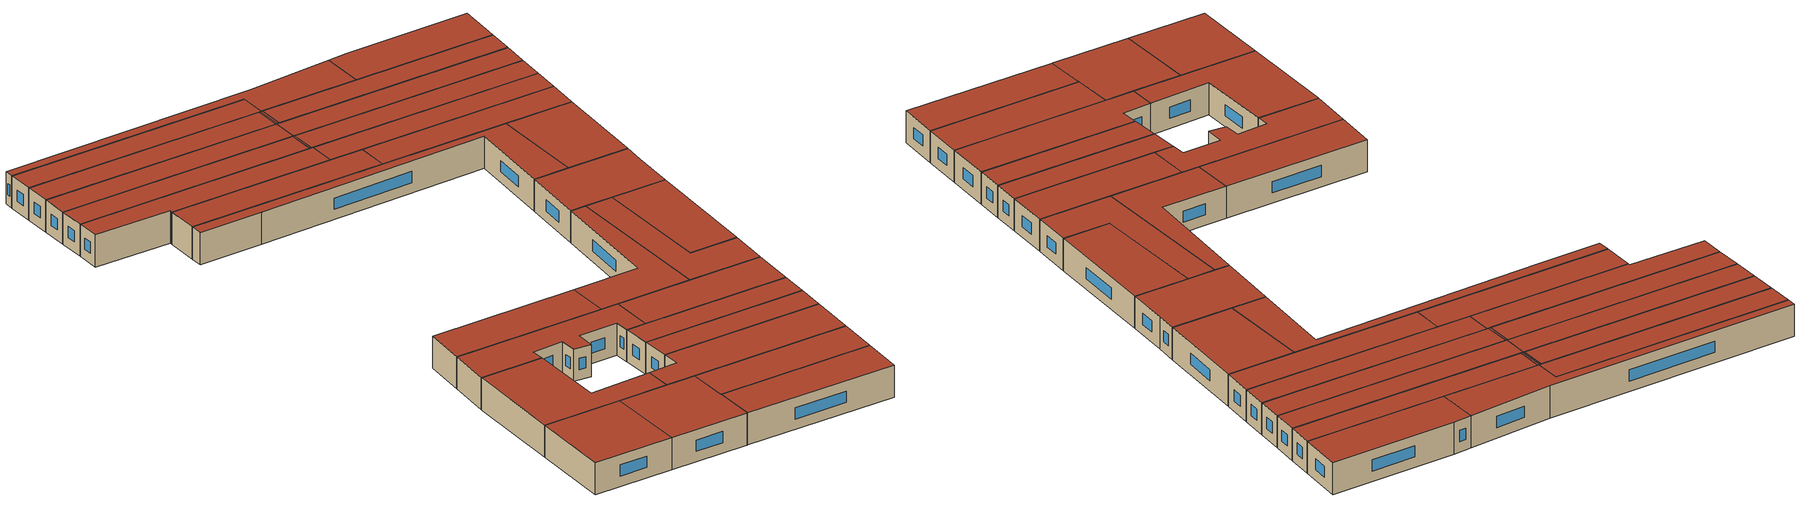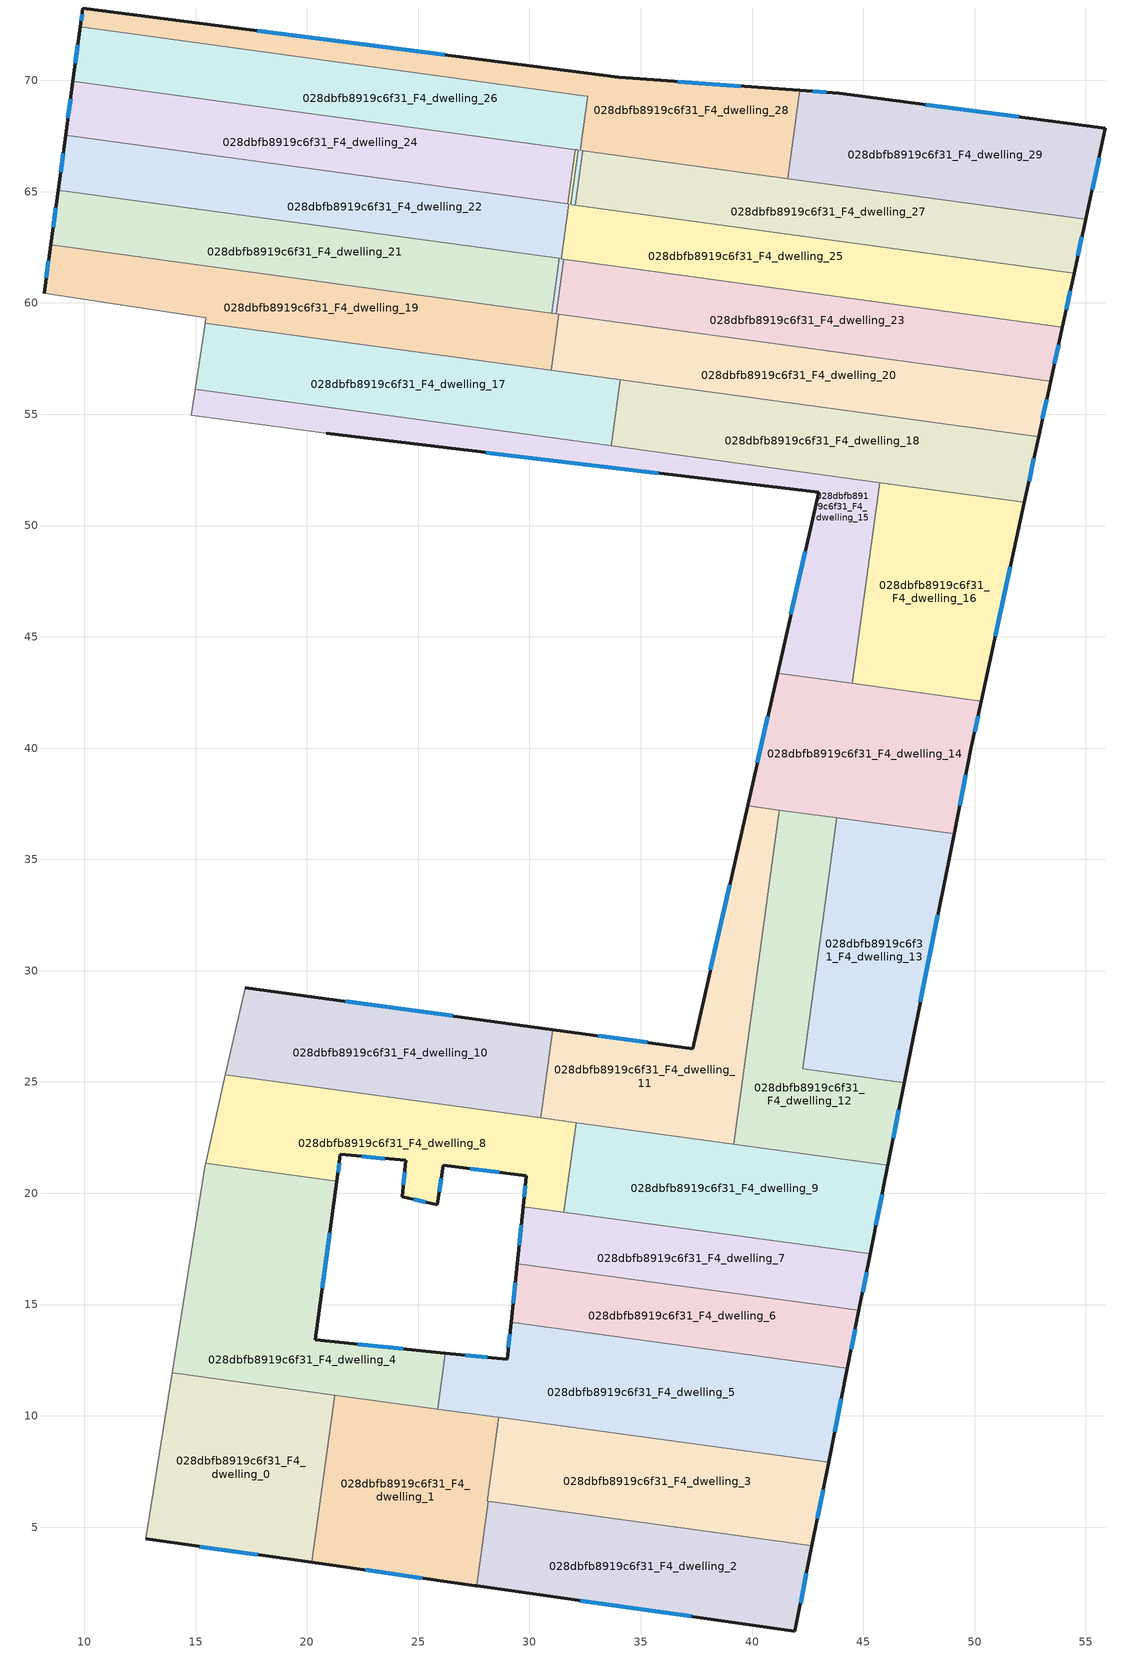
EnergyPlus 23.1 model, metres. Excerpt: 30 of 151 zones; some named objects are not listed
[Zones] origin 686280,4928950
028dbfb8919c6f31_F4_dwelling_0
 floor to 028dbfb8919c6f31_F3_dwelling_0 (EU_floor_Construction): 21.25,10.93 20.22,3.41 12.75,4.47 13.94,11.93 z12
 wall outside (EU_wall_Construction): 12.75,4.47 20.22,3.41 z12:15
 wall to 028dbfb8919c6f31_F4_dwelling_1 (EU_wall_Construction): 20.22,3.41 21.25,10.93 z12:15
 wall adiabatic (EU_wall_Construction): 13.94,11.93 12.75,4.47 z12:15
 wall to 028dbfb8919c6f31_F4_dwelling_4 (EU_wall_Construction): 21.25,10.93 13.94,11.93 z12:15
 window (EU_Window_Construction): 15.18,4.13 17.79,3.76 z12.98:14.02
 roof outside (EU_roof_Construction): 20.22,3.41 21.25,10.93 13.94,11.93 12.75,4.47 z15
028dbfb8919c6f31_F4_dwelling_1
 floor to 028dbfb8919c6f31_F3_dwelling_1 (EU_floor_Construction): 28.61,9.93 28.1,6.16 28.14,6.15 27.62,2.36 20.22,3.41 21.25,10.93 z12
 wall outside (EU_wall_Construction): 20.22,3.41 27.57,2.37 27.62,2.36 z12:15
 wall to 028dbfb8919c6f31_F4_dwelling_3 (EU_wall_Construction): 28.14,6.15 28.1,6.16 28.61,9.93 z12:15
 wall to 028dbfb8919c6f31_F4_dwelling_2 (EU_wall_Construction): 27.62,2.36 28.14,6.15 z12:15
 wall to 028dbfb8919c6f31_F4_dwelling_5 (EU_wall_Construction): 28.61,9.93 25.88,10.3 z12:15
 wall to 028dbfb8919c6f31_F4_dwelling_4 (EU_wall_Construction): 25.88,10.3 21.25,10.94 z12:15
 window (EU_Window_Construction): 22.61,3.07 25.18,2.71 z12.98:14.02
 roof outside (EU_roof_Construction): 27.62,2.36 28.14,6.15 28.1,6.16 28.61,9.93 21.25,10.93 20.22,3.41 27.57,2.37 z15
028dbfb8919c6f31_F4_dwelling_10
 floor to 028dbfb8919c6f31_F3_dwelling_10 (EU_floor_Construction): 31.05,27.36 30.51,23.39 16.34,25.32 17.22,29.23 z12
 wall outside (EU_wall_Construction): 31.05,27.36 17.22,29.23 z12:15
 wall to 028dbfb8919c6f31_F4_dwelling_11 (EU_wall_Construction): 30.51,23.39 31.05,27.36 z12:15
 wall adiabatic (EU_wall_Construction): 17.22,29.23 16.34,25.32 z12:15
 wall to 028dbfb8919c6f31_F4_dwelling_8 (EU_wall_Construction): 16.34,25.32 30.51,23.39 z12:15
 window (EU_Window_Construction): 26.55,27.97 21.72,28.62 z12.98:14.02
 roof outside (EU_roof_Construction): 30.51,23.39 31.05,27.36 17.22,29.23 16.34,25.32 z15
028dbfb8919c6f31_F4_dwelling_11
 floor to 028dbfb8919c6f31_F3_dwelling_11 (EU_floor_Construction): 41.22,37.21 39.18,22.21 30.51,23.39 31.05,27.36 37.33,26.5 39.8,37.41 z12
 wall outside (EU_wall_Construction): 39.8,37.41 37.33,26.5 31.05,27.36 z12:15
 wall to 028dbfb8919c6f31_F4_dwelling_12 (EU_wall_Construction): 39.18,22.21 41.22,37.21 z12:15
 wall to 028dbfb8919c6f31_F4_dwelling_14 (EU_wall_Construction): 41.22,37.21 39.8,37.41 z12:15
 wall to 028dbfb8919c6f31_F4_dwelling_9 (EU_wall_Construction): 32.1,23.17 39.18,22.21 z12:15
 wall to 028dbfb8919c6f31_F4_dwelling_8 (EU_wall_Construction): 30.5,23.39 32.1,23.17 z12:15
 window (EU_Window_Construction): 35.29,26.78 33.09,27.08 / 39,33.86 38.13,30.05 z12.98:14.02
 roof outside (EU_roof_Construction): 39.18,22.21 41.22,37.21 39.8,37.41 37.33,26.5 31.05,27.36 30.51,23.39 z15
028dbfb8919c6f31_F4_dwelling_12
 floor to 028dbfb8919c6f31_F3_dwelling_12 (EU_floor_Construction): 43.81,36.86 42.27,25.58 46.84,24.96 46.1,21.26 39.18,22.21 41.22,37.21 z12
 wall outside (EU_wall_Construction): 46.1,21.26 46.84,24.96 z12:15
 wall to 028dbfb8919c6f31_F4_dwelling_13 (EU_wall_Construction): 46.84,24.96 42.27,25.58 43.81,36.86 z12:15
 wall to 028dbfb8919c6f31_F4_dwelling_9 (EU_wall_Construction): 39.18,22.2 46.1,21.26 z12:15
 wall to 028dbfb8919c6f31_F4_dwelling_14 (EU_wall_Construction): 43.81,36.86 41.22,37.21 z12:15
 window (EU_Window_Construction): 46.35,22.46 46.6,23.76 z12.98:14.02
 roof outside (EU_roof_Construction): 46.1,21.26 46.84,24.96 42.27,25.58 43.81,36.86 41.22,37.21 39.18,22.21 z15
028dbfb8919c6f31_F4_dwelling_13
 floor to 028dbfb8919c6f31_F3_dwelling_13 (EU_floor_Construction): 49.07,36.14 46.84,24.96 42.27,25.58 43.81,36.86 z12
 wall outside (EU_wall_Construction): 46.84,24.96 49.07,36.14 z12:15
 wall to 028dbfb8919c6f31_F4_dwelling_14 (EU_wall_Construction): 49.07,36.14 43.81,36.86 z12:15
 window (EU_Window_Construction): 47.57,28.6 48.35,32.51 z12.98:14.02
 roof outside (EU_roof_Construction): 46.84,24.96 49.07,36.14 43.81,36.86 42.27,25.58 z15
028dbfb8919c6f31_F4_dwelling_14
 floor to 028dbfb8919c6f31_F3_dwelling_14 (EU_floor_Construction): 50.3,42.12 49.86,40.07 49.07,36.14 39.8,37.41 41.15,43.36 z12
 wall outside (EU_wall_Construction): 41.15,43.36 39.8,37.41 / 49.07,36.14 49.86,40.07 50.3,42.12 z12:15
 wall to 028dbfb8919c6f31_F4_dwelling_16 (EU_wall_Construction): 50.3,42.12 44.51,42.91 z12:15
 wall to 028dbfb8919c6f31_F4_dwelling_15 (EU_wall_Construction): 44.51,42.91 41.15,43.36 z12:15
 window (EU_Window_Construction): 40.71,41.43 40.24,39.35 / 50,40.74 50.16,41.45 / 49.33,37.42 49.6,38.79 z12.98:14.02
 roof outside (EU_roof_Construction): 49.07,36.14 49.86,40.07 50.3,42.12 41.15,43.36 39.8,37.41 z15
028dbfb8919c6f31_F4_dwelling_15
 floor to 028dbfb8919c6f31_F3_dwelling_15 (EU_floor_Construction): 45.74,51.93 44.51,42.91 41.15,43.36 42.99,51.49 20.87,54.14 14.8,54.96 14.98,56.13 z12
 wall outside (EU_wall_Construction): 20.87,54.14 42.99,51.49 41.15,43.36 z12:15
 wall adiabatic (EU_wall_Construction): 14.98,56.13 14.8,54.96 20.87,54.14 z12:15
 wall to 028dbfb8919c6f31_F4_dwelling_16 (EU_wall_Construction): 44.51,42.91 45.74,51.93 z12:15
 wall to 028dbfb8919c6f31_F4_dwelling_17 (EU_wall_Construction): 33.67,53.58 14.98,56.13 z12:15
 wall to 028dbfb8919c6f31_F4_dwelling_18 (EU_wall_Construction): 45.74,51.93 33.67,53.58 z12:15
 window (EU_Window_Construction): 28.06,53.28 35.8,52.35 / 42.39,48.85 41.75,46.01 z12.98:14.02
 roof outside (EU_roof_Construction): 44.51,42.91 45.74,51.93 14.98,56.13 14.8,54.96 20.87,54.14 42.99,51.49 41.15,43.36 z15
028dbfb8919c6f31_F4_dwelling_16
 floor to 028dbfb8919c6f31_F3_dwelling_16 (EU_floor_Construction): 52.24,51.04 50.3,42.12 44.51,42.91 45.74,51.93 z12
 wall outside (EU_wall_Construction): 50.3,42.12 52.24,51.04 z12:15
 wall to 028dbfb8919c6f31_F4_dwelling_18 (EU_wall_Construction): 52.24,51.04 45.74,51.93 z12:15
 window (EU_Window_Construction): 50.93,45.02 51.61,48.14 z12.98:14.02
 roof outside (EU_roof_Construction): 50.3,42.12 52.24,51.04 45.74,51.93 44.51,42.91 z15
028dbfb8919c6f31_F4_dwelling_17
 floor to 028dbfb8919c6f31_F3_dwelling_17 (EU_floor_Construction): 34.08,56.55 33.68,53.58 14.98,56.13 15.42,59.09 z12
 wall to 028dbfb8919c6f31_F4_dwelling_18 (EU_wall_Construction): 33.68,53.58 34.08,56.55 z12:15
 wall adiabatic (EU_wall_Construction): 15.42,59.09 14.98,56.13 z12:15
 wall to 028dbfb8919c6f31_F4_dwelling_19 (EU_wall_Construction): 30.98,56.97 15.42,59.09 z12:15
 wall to 028dbfb8919c6f31_F4_dwelling_20 (EU_wall_Construction): 34.08,56.55 30.98,56.97 z12:15
 roof outside (EU_roof_Construction): 33.68,53.58 34.08,56.55 15.42,59.09 14.98,56.13 z15
028dbfb8919c6f31_F4_dwelling_18
 floor to 028dbfb8919c6f31_F3_dwelling_18 (EU_floor_Construction): 52.87,53.98 52.24,51.04 33.68,53.58 34.08,56.55 z12
 wall outside (EU_wall_Construction): 52.24,51.04 52.87,53.98 z12:15
 wall to 028dbfb8919c6f31_F4_dwelling_20 (EU_wall_Construction): 52.87,53.98 34.08,56.55 z12:15
 window (EU_Window_Construction): 52.44,52 52.67,53.03 z12.98:14.02
 roof outside (EU_roof_Construction): 52.24,51.04 52.87,53.98 34.08,56.55 33.68,53.58 z15
028dbfb8919c6f31_F4_dwelling_19
 floor to 028dbfb8919c6f31_F3_dwelling_19 (EU_floor_Construction): 31.32,59.49 30.98,56.97 15.42,59.09 15.46,59.33 8.19,60.43 8.49,62.61 z12
 wall outside (EU_wall_Construction): 8.49,62.61 8.19,60.43 z12:15
 wall adiabatic (EU_wall_Construction): 8.19,60.43 15.46,59.33 15.42,59.09 z12:15
 wall to 028dbfb8919c6f31_F4_dwelling_20 (EU_wall_Construction): 30.98,56.97 31.32,59.49 z12:15
 wall to 028dbfb8919c6f31_F4_dwelling_21 (EU_wall_Construction): 31,59.54 8.49,62.61 z12:15
 wall to 028dbfb8919c6f31_F4_dwelling_22 (EU_wall_Construction): 31.2,59.51 31.05,59.53 31,59.54 z12:15
 wall to 028dbfb8919c6f31_F4_dwelling_23 (EU_wall_Construction): 31.32,59.49 31.2,59.51 z12:15
 window (EU_Window_Construction): 8.39,61.9 8.29,61.14 z12.98:14.02
 roof outside (EU_roof_Construction): 30.98,56.97 31.32,59.49 8.49,62.61 8.19,60.43 15.46,59.33 15.42,59.09 z15
028dbfb8919c6f31_F4_dwelling_2
 floor to 028dbfb8919c6f31_F3_dwelling_2 (EU_floor_Construction): 42.69,4.17 41.93,0.33 27.62,2.36 28.14,6.15 z12
 wall outside (EU_wall_Construction): 27.62,2.36 41.93,0.33 42.69,4.17 z12:15
 wall to 028dbfb8919c6f31_F4_dwelling_3 (EU_wall_Construction): 42.69,4.17 28.14,6.15 z12:15
 window (EU_Window_Construction): 42.18,1.58 42.45,2.92 / 32.28,1.7 37.28,0.99 z12.98:14.02
 roof outside (EU_roof_Construction): 41.93,0.33 42.69,4.17 28.14,6.15 27.62,2.36 z15
028dbfb8919c6f31_F4_dwelling_20
 floor to 028dbfb8919c6f31_F3_dwelling_20 (EU_floor_Construction): 53.42,56.48 52.87,53.98 30.98,56.97 31.32,59.49 z12
 wall outside (EU_wall_Construction): 52.87,53.98 53.42,56.48 z12:15
 wall to 028dbfb8919c6f31_F4_dwelling_23 (EU_wall_Construction): 53.42,56.48 31.32,59.49 z12:15
 window (EU_Window_Construction): 53.05,54.79 53.24,55.67 z12.98:14.02
 roof outside (EU_roof_Construction): 52.87,53.98 53.42,56.48 31.32,59.49 30.98,56.97 z15
028dbfb8919c6f31_F4_dwelling_21
 floor to 028dbfb8919c6f31_F3_dwelling_21 (EU_floor_Construction): 31.33,62 31,59.54 8.49,62.61 8.82,65.07 z12
 wall outside (EU_wall_Construction): 8.82,65.07 8.49,62.61 z12:15
 wall to 028dbfb8919c6f31_F4_dwelling_22 (EU_wall_Construction): 31,59.54 31.33,62 8.82,65.07 z12:15
 window (EU_Window_Construction): 8.71,64.27 8.6,63.41 z12.98:14.02
 roof outside (EU_roof_Construction): 31,59.54 31.33,62 8.82,65.07 8.49,62.61 z15
028dbfb8919c6f31_F4_dwelling_22
 floor to 028dbfb8919c6f31_F3_dwelling_22 (EU_floor_Construction): 31.72,64.45 31.77,64.44 31.43,61.99 31.53,61.97 31.2,59.51 31.05,59.53 31,59.54 31.33,62 8.82,65.07 9.16,67.53 z12
 wall outside (EU_wall_Construction): 9.16,67.53 8.82,65.07 z12:15
 wall to 028dbfb8919c6f31_F4_dwelling_25 (EU_wall_Construction): 31.53,61.97 31.48,61.98 31.43,61.99 31.77,64.44 31.72,64.45 z12:15
 wall to 028dbfb8919c6f31_F4_dwelling_23 (EU_wall_Construction): 31.2,59.51 31.53,61.97 z12:15
 wall to 028dbfb8919c6f31_F4_dwelling_24 (EU_wall_Construction): 31.71,64.45 9.16,67.53 z12:15
 window (EU_Window_Construction): 9.05,66.73 8.93,65.87 z12.98:14.02
 roof outside (EU_roof_Construction): 31.2,59.51 31.53,61.97 31.43,61.99 31.77,64.44 31.72,64.45 9.16,67.53 8.82,65.07 31.33,62 31,59.54 31.05,59.53 z15
028dbfb8919c6f31_F4_dwelling_23
 floor to 028dbfb8919c6f31_F3_dwelling_23 (EU_floor_Construction): 53.94,58.92 53.42,56.48 31.2,59.51 31.53,61.97 z12
 wall outside (EU_wall_Construction): 53.42,56.48 53.94,58.92 z12:15
 wall to 028dbfb8919c6f31_F4_dwelling_25 (EU_wall_Construction): 53.94,58.92 31.53,61.97 z12:15
 window (EU_Window_Construction): 53.59,57.27 53.77,58.12 z12.98:14.02
 roof outside (EU_roof_Construction): 53.42,56.48 53.94,58.92 31.53,61.97 31.2,59.51 z15
028dbfb8919c6f31_F4_dwelling_24
 floor to 028dbfb8919c6f31_F3_dwelling_24 (EU_floor_Construction): 32.05,66.89 31.71,64.45 9.16,67.53 9.49,69.97 z12
 wall outside (EU_wall_Construction): 9.49,69.97 9.16,67.53 z12:15
 wall to 028dbfb8919c6f31_F4_dwelling_25 (EU_wall_Construction): 31.71,64.45 32.05,66.89 z12:15
 wall to 028dbfb8919c6f31_F4_dwelling_26 (EU_wall_Construction): 32.05,66.89 9.49,69.97 z12:15
 window (EU_Window_Construction): 9.38,69.18 9.27,68.32 z12.98:14.02
 roof outside (EU_roof_Construction): 31.71,64.45 32.05,66.89 9.49,69.97 9.16,67.53 z15
028dbfb8919c6f31_F4_dwelling_25
 floor to 028dbfb8919c6f31_F3_dwelling_25 (EU_floor_Construction): 54.47,61.34 53.94,58.92 31.53,61.97 31.48,61.98 31.43,61.99 31.77,64.44 31.71,64.45 32.05,66.89 32.15,66.88 32.19,66.87 31.86,64.43 z12
 wall outside (EU_wall_Construction): 53.94,58.92 54.47,61.34 z12:15
 wall to 028dbfb8919c6f31_F4_dwelling_26 (EU_wall_Construction): 32.06,64.4 31.91,64.42 31.86,64.43 32.19,66.87 32.15,66.88 32.05,66.89 z12:15
 wall to 028dbfb8919c6f31_F4_dwelling_27 (EU_wall_Construction): 54.47,61.34 32.06,64.4 z12:15
 window (EU_Window_Construction): 54.11,59.7 54.3,60.55 z12.98:14.02
 roof outside (EU_roof_Construction): 53.94,58.92 54.47,61.34 31.86,64.43 32.19,66.87 32.15,66.88 32.05,66.89 31.71,64.45 31.77,64.44 31.43,61.99 31.48,61.98 31.53,61.97 z15
028dbfb8919c6f31_F4_dwelling_26
 floor to 028dbfb8919c6f31_F3_dwelling_26 (EU_floor_Construction): 32.57,69.3 32.62,69.29 32.29,66.86 32.39,66.84 32.06,64.4 31.91,64.42 31.86,64.43 32.19,66.87 32.15,66.88 9.49,69.97 9.82,72.4 z12
 wall outside (EU_wall_Construction): 9.82,72.4 9.49,69.97 z12:15
 wall to 028dbfb8919c6f31_F4_dwelling_28 (EU_wall_Construction): 32.57,69.3 9.82,72.4 / 32.39,66.85 32.29,66.86 32.62,69.29 32.58,69.3 z12:15
 wall to 028dbfb8919c6f31_F4_dwelling_27 (EU_wall_Construction): 32.06,64.4 32.39,66.84 z12:15
 window (EU_Window_Construction): 9.72,71.61 9.6,70.76 z12.98:14.02
 roof outside (EU_roof_Construction): 32.06,64.4 32.39,66.84 32.29,66.86 32.62,69.29 32.57,69.3 9.82,72.4 9.49,69.97 32.15,66.88 32.19,66.87 31.86,64.43 31.91,64.42 z15
028dbfb8919c6f31_F4_dwelling_27
 floor to 028dbfb8919c6f31_F3_dwelling_27 (EU_floor_Construction): 54.99,63.76 54.47,61.34 32.06,64.4 32.39,66.84 z12
 wall outside (EU_wall_Construction): 54.47,61.34 54.99,63.76 z12:15
 wall to 028dbfb8919c6f31_F4_dwelling_29 (EU_wall_Construction): 54.99,63.76 41.61,65.59 z12:15
 wall to 028dbfb8919c6f31_F4_dwelling_28 (EU_wall_Construction): 41.61,65.59 32.39,66.84 z12:15
 window (EU_Window_Construction): 54.64,62.13 54.82,62.97 z12.98:14.02
 roof outside (EU_roof_Construction): 54.47,61.34 54.99,63.76 32.39,66.84 32.06,64.4 z15
028dbfb8919c6f31_F4_dwelling_28
 floor to 028dbfb8919c6f31_F3_dwelling_28 (EU_floor_Construction): 42.15,69.55 41.61,65.59 32.29,66.86 32.62,69.29 9.82,72.4 9.94,73.25 34.02,70.14 z12
 wall outside (EU_wall_Construction): 42.15,69.55 34.02,70.14 9.94,73.25 9.82,72.4 z12:15
 wall to 028dbfb8919c6f31_F4_dwelling_29 (EU_wall_Construction): 41.61,65.59 42.15,69.55 z12:15
 window (EU_Window_Construction): 9.9,72.98 9.86,72.68 / 26.19,71.15 17.77,72.24 / 39.5,69.74 36.66,69.95 z12.98:14.02
 roof outside (EU_roof_Construction): 41.61,65.59 42.15,69.55 34.02,70.14 9.94,73.25 9.82,72.4 32.62,69.29 32.29,66.86 z15
028dbfb8919c6f31_F4_dwelling_29
 floor to 028dbfb8919c6f31_F3_dwelling_29 (EU_floor_Construction): 55.88,67.85 54.99,63.76 41.61,65.59 42.15,69.55 43.92,69.42 z12
 wall outside (EU_wall_Construction): 54.99,63.76 55.88,67.85 43.92,69.42 42.15,69.55 z12:15
 window (EU_Window_Construction): 43.34,69.46 42.72,69.51 / 51.99,68.36 47.81,68.91 / 55.28,65.09 55.59,66.52 z12.98:14.02
 roof outside (EU_roof_Construction): 54.99,63.76 55.88,67.85 43.92,69.42 42.15,69.55 41.61,65.59 z15
028dbfb8919c6f31_F4_dwelling_3
 floor to 028dbfb8919c6f31_F3_dwelling_3 (EU_floor_Construction): 43.44,7.91 42.69,4.17 28.1,6.16 28.61,9.93 z12
 wall outside (EU_wall_Construction): 42.69,4.17 43.44,7.91 z12:15
 wall to 028dbfb8919c6f31_F4_dwelling_5 (EU_wall_Construction): 43.44,7.91 28.61,9.93 z12:15
 window (EU_Window_Construction): 42.94,5.38 43.2,6.69 z12.98:14.02
 roof outside (EU_roof_Construction): 42.69,4.17 43.44,7.91 28.61,9.93 28.1,6.16 z15
028dbfb8919c6f31_F4_dwelling_4
 floor to 028dbfb8919c6f31_F3_dwelling_4 (EU_floor_Construction): 21.35,20.55 20.38,13.42 26.22,12.82 25.88,10.3 13.94,11.93 15.44,21.31 15.45,21.35 z12
 wall outside (EU_wall_Construction): 26.22,12.82 20.38,13.42 21.35,20.55 z12:15
 wall to 028dbfb8919c6f31_F4_dwelling_8 (EU_wall_Construction): 21.35,20.55 15.45,21.35 z12:15
 wall to 028dbfb8919c6f31_F4_dwelling_5 (EU_wall_Construction): 25.88,10.3 26.22,12.82 z12:15
 wall adiabatic (EU_wall_Construction): 15.45,21.35 15.44,21.31 13.94,11.93 z12:15
 window (EU_Window_Construction): 20.69,15.74 21.03,18.23 / 24.32,13.02 22.28,13.23 z12.98:14.02
 roof outside (EU_roof_Construction): 25.88,10.3 26.22,12.82 20.38,13.42 21.35,20.55 15.45,21.35 15.44,21.31 13.94,11.93 z15
028dbfb8919c6f31_F4_dwelling_5
 floor to 028dbfb8919c6f31_F3_dwelling_5 (EU_floor_Construction): 44.29,12.14 43.44,7.91 25.88,10.3 26.22,12.82 29,12.53 29.17,14.21 z12
 wall outside (EU_wall_Construction): 43.44,7.91 44.29,12.14 / 29.17,14.21 29,12.53 26.22,12.82 z12:15
 wall to 028dbfb8919c6f31_F4_dwelling_6 (EU_wall_Construction): 44.29,12.14 29.17,14.21 z12:15
 window (EU_Window_Construction): 43.71,9.28 44.01,10.76 / 28.1,12.63 27.13,12.73 / 29.12,13.66 29.06,13.08 z12.98:14.02
 roof outside (EU_roof_Construction): 43.44,7.91 44.29,12.14 29.17,14.21 29,12.53 26.22,12.82 25.88,10.3 z15
028dbfb8919c6f31_F4_dwelling_6
 floor to 028dbfb8919c6f31_F3_dwelling_6 (EU_floor_Construction): 44.8,14.73 44.29,12.14 29.17,14.21 29.45,16.83 z12
 wall outside (EU_wall_Construction): 44.29,12.14 44.8,14.73 / 29.45,16.83 29.17,14.21 z12:15
 wall to 028dbfb8919c6f31_F4_dwelling_7 (EU_wall_Construction): 44.8,14.73 29.45,16.83 z12:15
 window (EU_Window_Construction): 44.45,12.98 44.63,13.89 / 29.36,15.98 29.26,15.06 z12.98:14.02
 roof outside (EU_roof_Construction): 44.29,12.14 44.8,14.73 29.45,16.83 29.17,14.21 z15
028dbfb8919c6f31_F4_dwelling_7
 floor to 028dbfb8919c6f31_F3_dwelling_7 (EU_floor_Construction): 45.31,17.28 44.8,14.73 29.45,16.83 29.71,19.4 z12
 wall outside (EU_wall_Construction): 44.8,14.73 45.31,17.28 / 29.71,19.4 29.45,16.83 z12:15
 wall to 028dbfb8919c6f31_F4_dwelling_9 (EU_wall_Construction): 45.31,17.28 31.55,19.15 z12:15
 wall to 028dbfb8919c6f31_F4_dwelling_8 (EU_wall_Construction): 31.55,19.15 29.71,19.4 z12:15
 window (EU_Window_Construction): 44.97,15.56 45.14,16.45 / 29.63,18.57 29.53,17.67 z12.98:14.02
 roof outside (EU_roof_Construction): 44.8,14.73 45.31,17.28 29.71,19.4 29.45,16.83 z15
028dbfb8919c6f31_F4_dwelling_8
 floor to 028dbfb8919c6f31_F3_dwelling_8 (EU_floor_Construction): 32.1,23.17 31.55,19.15 29.71,19.4 29.86,20.78 26.13,21.25 25.85,19.48 24.28,19.84 24.45,21.47 21.51,21.74 21.35,20.55 15.45,21.35 16.34,25.32 z12
 wall outside (EU_wall_Construction): 21.35,20.55 21.51,21.74 24.45,21.47 24.28,19.84 25.85,19.48 26.13,21.25 29.86,20.78 29.71,19.4 z12:15
 wall adiabatic (EU_wall_Construction): 16.34,25.32 15.45,21.35 z12:15
 wall to 028dbfb8919c6f31_F4_dwelling_9 (EU_wall_Construction): 31.55,19.15 32.1,23.17 z12:15
 window (EU_Window_Construction): 29.81,20.34 29.76,19.85 / 27.34,21.1 28.65,20.94 / 25.94,20.06 26.04,20.68 / 24.79,19.73 25.34,19.6 / 24.39,20.94 24.34,20.37 / 22.47,21.66 23.49,21.56 / 21.4,20.94 21.46,21.35 z12.98:14.02
 roof outside (EU_roof_Construction): 31.55,19.15 32.1,23.17 16.34,25.32 15.45,21.35 21.35,20.55 21.51,21.74 24.45,21.47 24.28,19.84 25.85,19.48 26.13,21.25 29.86,20.78 29.71,19.4 z15
028dbfb8919c6f31_F4_dwelling_9
 floor to 028dbfb8919c6f31_F3_dwelling_9 (EU_floor_Construction): 46.1,21.26 45.31,17.28 31.55,19.15 32.1,23.17 z12
 wall outside (EU_wall_Construction): 45.31,17.28 46.1,21.26 z12:15
 window (EU_Window_Construction): 45.57,18.57 45.85,19.96 z12.98:14.02
 roof outside (EU_roof_Construction): 45.31,17.28 46.1,21.26 32.1,23.17 31.55,19.15 z15
[Building]
EU S2 Campaign: North Axis=0; Terrain=City; Solar Distribution=FullExterior
[Site:Location]
Bologna: Latitude=44.5; Longitude=11.25; Time Zone=1; Elevation=37
[SizingPeriod:WeatherFileDays]
AnnualSizingPeriod: Begin Month=1; Begin Day of Month=1; End Month=12; End Day of Month=31; Day of Week for Start Day=Monday; Use Weather File Daylight Saving Period=No; Use Weather File Rain and Snow Indicators=No
[MATERIAL]
EU_InternalMass_Material: Roughness=MediumRough; Thickness=0.1; Conductivity=1; Density=1800; Specific Heat=900; Thermal Absorptance=0.9; Solar Absorptance=0.7; Visible Absorptance=0.7
[MATERIAL:NOMASS] Roughness=MediumRough; Thermal Absorptance=0.9; Solar Absorptance=0.7; Visible Absorptance=0.7
Name | Thermal Resistance
EU_wall_NoMass | 0.905828
EU_roof_NoMass | 0.37593
EU_floor_NoMass | 0.67114
[WINDOWMATERIAL:SIMPLEGLAZINGSYSTEM]
EU_Window_SimpleGlazing: UFactor=4.52486; Solar Heat Gain Coefficient=0.85; Visible Transmittance=0.85
[CONSTRUCTION]
EU_wall_Construction: EU_wall_NoMass
EU_roof_Construction: EU_roof_NoMass
EU_floor_Construction: EU_floor_NoMass
EU_Window_Construction: EU_Window_SimpleGlazing
EU_InternalMass_Construction: EU_InternalMass_Material
[ZONE] Type=1; Multiplier=1; Ceiling Height=autocalculate; Floor Area=autocalculate; Part of Total Floor Area=Yes
Name | Volume
028dbfb8919c6f31_F4_dwelling_0 | 169.523
028dbfb8919c6f31_F4_dwelling_1 | 170.09
028dbfb8919c6f31_F4_dwelling_10; 028dbfb8919c6f31_F4_dwelling_18 | 169.51
028dbfb8919c6f31_F4_dwelling_11; 028dbfb8919c6f31_F4_dwelling_12 | 169.49
028dbfb8919c6f31_F4_dwelling_13 | 169.494
028dbfb8919c6f31_F4_dwelling_14; 028dbfb8919c6f31_F4_dwelling_16 | 169.491
028dbfb8919c6f31_F4_dwelling_15 | 169.517
028dbfb8919c6f31_F4_dwelling_17; 028dbfb8919c6f31_F4_dwelling_29 | 169.518
028dbfb8919c6f31_F4_dwelling_19 | 169.496
028dbfb8919c6f31_F4_dwelling_2 | 168.86
028dbfb8919c6f31_F4_dwelling_20 | 169.497
028dbfb8919c6f31_F4_dwelling_21 | 169.507
028dbfb8919c6f31_F4_dwelling_22 | 170.975
028dbfb8919c6f31_F4_dwelling_23 | 168.03
028dbfb8919c6f31_F4_dwelling_24 | 168.458
028dbfb8919c6f31_F4_dwelling_25 | 170.582
028dbfb8919c6f31_F4_dwelling_26 | 170.936
028dbfb8919c6f31_F4_dwelling_27 | 168.031
028dbfb8919c6f31_F4_dwelling_28 | 169.526
028dbfb8919c6f31_F4_dwelling_3 | 169.516
028dbfb8919c6f31_F4_dwelling_4 | 216.656
028dbfb8919c6f31_F4_dwelling_5 | 216.641
028dbfb8919c6f31_F4_dwelling_6 | 121.677
028dbfb8919c6f31_F4_dwelling_7 | 121.214
028dbfb8919c6f31_F4_dwelling_8 | 170.391
028dbfb8919c6f31_F4_dwelling_9 | 170.394
[INTERNALMASS] Construction=EU_InternalMass_Construction
Name | Zone or ZoneList | Surface Area
028dbfb8919c6f31_F4_dwelling_0_EU_InternalMass | 028dbfb8919c6f31_F4_dwelling_0 | 56.5049
028dbfb8919c6f31_F4_dwelling_1_EU_InternalMass | 028dbfb8919c6f31_F4_dwelling_1 | 56.7096
028dbfb8919c6f31_F4_dwelling_2_EU_InternalMass | 028dbfb8919c6f31_F4_dwelling_2 | 56.2862
028dbfb8919c6f31_F4_dwelling_3_EU_InternalMass | 028dbfb8919c6f31_F4_dwelling_3 | 56.5044
028dbfb8919c6f31_F4_dwelling_4_EU_InternalMass | 028dbfb8919c6f31_F4_dwelling_4 | 72.2143
028dbfb8919c6f31_F4_dwelling_5_EU_InternalMass | 028dbfb8919c6f31_F4_dwelling_5 | 72.2151
028dbfb8919c6f31_F4_dwelling_6_EU_InternalMass | 028dbfb8919c6f31_F4_dwelling_6 | 40.559
028dbfb8919c6f31_F4_dwelling_7_EU_InternalMass | 028dbfb8919c6f31_F4_dwelling_7 | 40.4045
028dbfb8919c6f31_F4_dwelling_8_EU_InternalMass | 028dbfb8919c6f31_F4_dwelling_8 | 56.7967
028dbfb8919c6f31_F4_dwelling_9_EU_InternalMass | 028dbfb8919c6f31_F4_dwelling_9 | 56.7975
028dbfb8919c6f31_F4_dwelling_10_EU_InternalMass | 028dbfb8919c6f31_F4_dwelling_10 | 56.503
028dbfb8919c6f31_F4_dwelling_11_EU_InternalMass | 028dbfb8919c6f31_F4_dwelling_11 | 56.4999
028dbfb8919c6f31_F4_dwelling_12_EU_InternalMass | 028dbfb8919c6f31_F4_dwelling_12 | 56.4975
028dbfb8919c6f31_F4_dwelling_13_EU_InternalMass | 028dbfb8919c6f31_F4_dwelling_13 | 56.4968
028dbfb8919c6f31_F4_dwelling_14_EU_InternalMass | 028dbfb8919c6f31_F4_dwelling_14 | 56.4973
028dbfb8919c6f31_F4_dwelling_15_EU_InternalMass | 028dbfb8919c6f31_F4_dwelling_15 | 56.5072
028dbfb8919c6f31_F4_dwelling_16_EU_InternalMass | 028dbfb8919c6f31_F4_dwelling_16 | 56.4954
028dbfb8919c6f31_F4_dwelling_17_EU_InternalMass | 028dbfb8919c6f31_F4_dwelling_17 | 56.5065
028dbfb8919c6f31_F4_dwelling_18_EU_InternalMass | 028dbfb8919c6f31_F4_dwelling_18 | 56.5033
028dbfb8919c6f31_F4_dwelling_19_EU_InternalMass | 028dbfb8919c6f31_F4_dwelling_19 | 56.4993
028dbfb8919c6f31_F4_dwelling_20_EU_InternalMass | 028dbfb8919c6f31_F4_dwelling_20 | 56.4995
028dbfb8919c6f31_F4_dwelling_21_EU_InternalMass | 028dbfb8919c6f31_F4_dwelling_21 | 56.502
028dbfb8919c6f31_F4_dwelling_22_EU_InternalMass | 028dbfb8919c6f31_F4_dwelling_22 | 56.9929
028dbfb8919c6f31_F4_dwelling_23_EU_InternalMass | 028dbfb8919c6f31_F4_dwelling_23 | 56.0124
028dbfb8919c6f31_F4_dwelling_24_EU_InternalMass | 028dbfb8919c6f31_F4_dwelling_24 | 56.1455
028dbfb8919c6f31_F4_dwelling_25_EU_InternalMass | 028dbfb8919c6f31_F4_dwelling_25 | 56.8531
028dbfb8919c6f31_F4_dwelling_26_EU_InternalMass | 028dbfb8919c6f31_F4_dwelling_26 | 56.9812
028dbfb8919c6f31_F4_dwelling_27_EU_InternalMass | 028dbfb8919c6f31_F4_dwelling_27 | 56.0134
028dbfb8919c6f31_F4_dwelling_28_EU_InternalMass | 028dbfb8919c6f31_F4_dwelling_28 | 56.5091
028dbfb8919c6f31_F4_dwelling_29_EU_InternalMass | 028dbfb8919c6f31_F4_dwelling_29 | 56.5064
[OTHEREQUIPMENT] Fuel Type=Electricity; Design Level Calculation Method=Watts/Area; Power per Zone Floor Area=1; Fraction Latent=0; Fraction Radiant=0; Fraction Lost=0; Carbon Dioxide Generation Rate=0; EndUse Subcategory=EU_Step8_InternalGains
Name | Zone or ZoneList or Space or SpaceList | Schedule
EU_Step8_InternalGain_028dbfb8919c6f31_F4_dwelling_0_f000 | 028dbfb8919c6f31_F4_dwelling_0 | EU_Step8_GainSchedule_028dbfb8919c6f31_F4_dwelling_0_f000
EU_Step8_InternalGain_028dbfb8919c6f31_F4_dwelling_1_f000 | 028dbfb8919c6f31_F4_dwelling_1 | EU_Step8_GainSchedule_028dbfb8919c6f31_F4_dwelling_1_f000
EU_Step8_InternalGain_028dbfb8919c6f31_F4_dwelling_2_f000 | 028dbfb8919c6f31_F4_dwelling_2 | EU_Step8_GainSchedule_028dbfb8919c6f31_F4_dwelling_2_f000
EU_Step8_InternalGain_028dbfb8919c6f31_F4_dwelling_3_f000 | 028dbfb8919c6f31_F4_dwelling_3 | EU_Step8_GainSchedule_028dbfb8919c6f31_F4_dwelling_3_f000
EU_Step8_InternalGain_028dbfb8919c6f31_F4_dwelling_4_f000 | 028dbfb8919c6f31_F4_dwelling_4 | EU_Step8_GainSchedule_028dbfb8919c6f31_F4_dwelling_4_f000
EU_Step8_InternalGain_028dbfb8919c6f31_F4_dwelling_5_f000 | 028dbfb8919c6f31_F4_dwelling_5 | EU_Step8_GainSchedule_028dbfb8919c6f31_F4_dwelling_5_f000
EU_Step8_InternalGain_028dbfb8919c6f31_F4_dwelling_6_f000 | 028dbfb8919c6f31_F4_dwelling_6 | EU_Step8_GainSchedule_028dbfb8919c6f31_F4_dwelling_6_f000
EU_Step8_InternalGain_028dbfb8919c6f31_F4_dwelling_7_f000 | 028dbfb8919c6f31_F4_dwelling_7 | EU_Step8_GainSchedule_028dbfb8919c6f31_F4_dwelling_7_f000
EU_Step8_InternalGain_028dbfb8919c6f31_F4_dwelling_8_f000 | 028dbfb8919c6f31_F4_dwelling_8 | EU_Step8_GainSchedule_028dbfb8919c6f31_F4_dwelling_8_f000
EU_Step8_InternalGain_028dbfb8919c6f31_F4_dwelling_9_f000 | 028dbfb8919c6f31_F4_dwelling_9 | EU_Step8_GainSchedule_028dbfb8919c6f31_F4_dwelling_9_f000
EU_Step8_InternalGain_028dbfb8919c6f31_F4_dwelling_10_f000 | 028dbfb8919c6f31_F4_dwelling_10 | EU_Step8_GainSchedule_028dbfb8919c6f31_F4_dwelling_10_f000
EU_Step8_InternalGain_028dbfb8919c6f31_F4_dwelling_11_f000 | 028dbfb8919c6f31_F4_dwelling_11 | EU_Step8_GainSchedule_028dbfb8919c6f31_F4_dwelling_11_f000
EU_Step8_InternalGain_028dbfb8919c6f31_F4_dwelling_12_f000 | 028dbfb8919c6f31_F4_dwelling_12 | EU_Step8_GainSchedule_028dbfb8919c6f31_F4_dwelling_12_f000
EU_Step8_InternalGain_028dbfb8919c6f31_F4_dwelling_13_f000 | 028dbfb8919c6f31_F4_dwelling_13 | EU_Step8_GainSchedule_028dbfb8919c6f31_F4_dwelling_13_f000
EU_Step8_InternalGain_028dbfb8919c6f31_F4_dwelling_14_f000 | 028dbfb8919c6f31_F4_dwelling_14 | EU_Step8_GainSchedule_028dbfb8919c6f31_F4_dwelling_14_f000
EU_Step8_InternalGain_028dbfb8919c6f31_F4_dwelling_15_f000 | 028dbfb8919c6f31_F4_dwelling_15 | EU_Step8_GainSchedule_028dbfb8919c6f31_F4_dwelling_15_f000
EU_Step8_InternalGain_028dbfb8919c6f31_F4_dwelling_16_f000 | 028dbfb8919c6f31_F4_dwelling_16 | EU_Step8_GainSchedule_028dbfb8919c6f31_F4_dwelling_16_f000
EU_Step8_InternalGain_028dbfb8919c6f31_F4_dwelling_17_f000 | 028dbfb8919c6f31_F4_dwelling_17 | EU_Step8_GainSchedule_028dbfb8919c6f31_F4_dwelling_17_f000
EU_Step8_InternalGain_028dbfb8919c6f31_F4_dwelling_18_f000 | 028dbfb8919c6f31_F4_dwelling_18 | EU_Step8_GainSchedule_028dbfb8919c6f31_F4_dwelling_18_f000
EU_Step8_InternalGain_028dbfb8919c6f31_F4_dwelling_19_f000 | 028dbfb8919c6f31_F4_dwelling_19 | EU_Step8_GainSchedule_028dbfb8919c6f31_F4_dwelling_19_f000
EU_Step8_InternalGain_028dbfb8919c6f31_F4_dwelling_20_f000 | 028dbfb8919c6f31_F4_dwelling_20 | EU_Step8_GainSchedule_028dbfb8919c6f31_F4_dwelling_20_f000
EU_Step8_InternalGain_028dbfb8919c6f31_F4_dwelling_21_f000 | 028dbfb8919c6f31_F4_dwelling_21 | EU_Step8_GainSchedule_028dbfb8919c6f31_F4_dwelling_21_f000
EU_Step8_InternalGain_028dbfb8919c6f31_F4_dwelling_22_f000 | 028dbfb8919c6f31_F4_dwelling_22 | EU_Step8_GainSchedule_028dbfb8919c6f31_F4_dwelling_22_f000
EU_Step8_InternalGain_028dbfb8919c6f31_F4_dwelling_23_f000 | 028dbfb8919c6f31_F4_dwelling_23 | EU_Step8_GainSchedule_028dbfb8919c6f31_F4_dwelling_23_f000
EU_Step8_InternalGain_028dbfb8919c6f31_F4_dwelling_24_f000 | 028dbfb8919c6f31_F4_dwelling_24 | EU_Step8_GainSchedule_028dbfb8919c6f31_F4_dwelling_24_f000
EU_Step8_InternalGain_028dbfb8919c6f31_F4_dwelling_25_f000 | 028dbfb8919c6f31_F4_dwelling_25 | EU_Step8_GainSchedule_028dbfb8919c6f31_F4_dwelling_25_f000
EU_Step8_InternalGain_028dbfb8919c6f31_F4_dwelling_26_f000 | 028dbfb8919c6f31_F4_dwelling_26 | EU_Step8_GainSchedule_028dbfb8919c6f31_F4_dwelling_26_f000
EU_Step8_InternalGain_028dbfb8919c6f31_F4_dwelling_27_f000 | 028dbfb8919c6f31_F4_dwelling_27 | EU_Step8_GainSchedule_028dbfb8919c6f31_F4_dwelling_27_f000
EU_Step8_InternalGain_028dbfb8919c6f31_F4_dwelling_28_f000 | 028dbfb8919c6f31_F4_dwelling_28 | EU_Step8_GainSchedule_028dbfb8919c6f31_F4_dwelling_28_f000
EU_Step8_InternalGain_028dbfb8919c6f31_F4_dwelling_29_f000 | 028dbfb8919c6f31_F4_dwelling_29 | EU_Step8_GainSchedule_028dbfb8919c6f31_F4_dwelling_29_f000
[ZONEVENTILATION:DESIGNFLOWRATE] Schedule=EU_AlwaysOn; Design Flow Rate Calculation Method=AirChanges/Hour; Air Changes per Hour=0.73129; Ventilation Type=Natural; Fan Pressure Rise=0; Fan Total Efficiency=1; Constant Term Coefficient=1; Temperature Term Coefficient=0; Velocity Term Coefficient=0; Velocity Squared Term Coefficient=0; Minimum Indoor Temperature=-100; Maximum Indoor Temperature=100; Delta Temperature=-100; Minimum Outdoor Temperature=-100; Maximum Outdoor Temperature=100; Maximum Wind Speed=40
Name | Zone or ZoneList or Space or SpaceList
EU_ConstantAir_028dbfb8919c6f31_F4_dwelling_0 | 028dbfb8919c6f31_F4_dwelling_0
EU_ConstantAir_028dbfb8919c6f31_F4_dwelling_1 | 028dbfb8919c6f31_F4_dwelling_1
EU_ConstantAir_028dbfb8919c6f31_F4_dwelling_2 | 028dbfb8919c6f31_F4_dwelling_2
EU_ConstantAir_028dbfb8919c6f31_F4_dwelling_3 | 028dbfb8919c6f31_F4_dwelling_3
EU_ConstantAir_028dbfb8919c6f31_F4_dwelling_4 | 028dbfb8919c6f31_F4_dwelling_4
EU_ConstantAir_028dbfb8919c6f31_F4_dwelling_5 | 028dbfb8919c6f31_F4_dwelling_5
EU_ConstantAir_028dbfb8919c6f31_F4_dwelling_6 | 028dbfb8919c6f31_F4_dwelling_6
EU_ConstantAir_028dbfb8919c6f31_F4_dwelling_7 | 028dbfb8919c6f31_F4_dwelling_7
EU_ConstantAir_028dbfb8919c6f31_F4_dwelling_8 | 028dbfb8919c6f31_F4_dwelling_8
EU_ConstantAir_028dbfb8919c6f31_F4_dwelling_9 | 028dbfb8919c6f31_F4_dwelling_9
EU_ConstantAir_028dbfb8919c6f31_F4_dwelling_10 | 028dbfb8919c6f31_F4_dwelling_10
EU_ConstantAir_028dbfb8919c6f31_F4_dwelling_11 | 028dbfb8919c6f31_F4_dwelling_11
EU_ConstantAir_028dbfb8919c6f31_F4_dwelling_12 | 028dbfb8919c6f31_F4_dwelling_12
EU_ConstantAir_028dbfb8919c6f31_F4_dwelling_13 | 028dbfb8919c6f31_F4_dwelling_13
EU_ConstantAir_028dbfb8919c6f31_F4_dwelling_14 | 028dbfb8919c6f31_F4_dwelling_14
EU_ConstantAir_028dbfb8919c6f31_F4_dwelling_15 | 028dbfb8919c6f31_F4_dwelling_15
EU_ConstantAir_028dbfb8919c6f31_F4_dwelling_16 | 028dbfb8919c6f31_F4_dwelling_16
EU_ConstantAir_028dbfb8919c6f31_F4_dwelling_17 | 028dbfb8919c6f31_F4_dwelling_17
EU_ConstantAir_028dbfb8919c6f31_F4_dwelling_18 | 028dbfb8919c6f31_F4_dwelling_18
EU_ConstantAir_028dbfb8919c6f31_F4_dwelling_19 | 028dbfb8919c6f31_F4_dwelling_19
EU_ConstantAir_028dbfb8919c6f31_F4_dwelling_20 | 028dbfb8919c6f31_F4_dwelling_20
EU_ConstantAir_028dbfb8919c6f31_F4_dwelling_21 | 028dbfb8919c6f31_F4_dwelling_21
EU_ConstantAir_028dbfb8919c6f31_F4_dwelling_22 | 028dbfb8919c6f31_F4_dwelling_22
EU_ConstantAir_028dbfb8919c6f31_F4_dwelling_23 | 028dbfb8919c6f31_F4_dwelling_23
EU_ConstantAir_028dbfb8919c6f31_F4_dwelling_24 | 028dbfb8919c6f31_F4_dwelling_24
EU_ConstantAir_028dbfb8919c6f31_F4_dwelling_25 | 028dbfb8919c6f31_F4_dwelling_25
EU_ConstantAir_028dbfb8919c6f31_F4_dwelling_26 | 028dbfb8919c6f31_F4_dwelling_26
EU_ConstantAir_028dbfb8919c6f31_F4_dwelling_27 | 028dbfb8919c6f31_F4_dwelling_27
EU_ConstantAir_028dbfb8919c6f31_F4_dwelling_28 | 028dbfb8919c6f31_F4_dwelling_28
EU_ConstantAir_028dbfb8919c6f31_F4_dwelling_29 | 028dbfb8919c6f31_F4_dwelling_29
[HVACTEMPLATE:ZONE:IDEALLOADSAIRSYSTEM] System Availability Schedule=EU_AlwaysOn; Maximum Heating Supply Air Temperature=50; Minimum Cooling Supply Air Temperature=13; Maximum Heating Supply Air Humidity Ratio=0.0156; Minimum Cooling Supply Air Humidity Ratio=0.0077; Heating Limit=NoLimit; Cooling Limit=NoLimit; Heating Availability Schedule=EU_AlwaysOn; Cooling Availability Schedule=EU_CoolingOff; Dehumidification Control Type=ConstantSensibleHeatRatio; Cooling Sensible Heat Ratio=0.7; Dehumidification Setpoint=60; Humidification Control Type=None; Humidification Setpoint=30; Outdoor Air Method=None; Outdoor Air Flow Rate per Person=0.00944; Outdoor Air Flow Rate per Zone Floor Area=0; Outdoor Air Flow Rate per Zone=0; Demand Controlled Ventilation Type=None; Outdoor Air Economizer Type=NoEconomizer; Heat Recovery Type=None; Sensible Heat Recovery Effectiveness=0.7; Latent Heat Recovery Effectiveness=0.65
Name | Template Thermostat
028dbfb8919c6f31_F4_dwelling_0 | EU_HeatOnly_028dbfb8919c6f31_F4_dwelling_0
028dbfb8919c6f31_F4_dwelling_1 | EU_HeatOnly_028dbfb8919c6f31_F4_dwelling_1
028dbfb8919c6f31_F4_dwelling_2 | EU_HeatOnly_028dbfb8919c6f31_F4_dwelling_2
028dbfb8919c6f31_F4_dwelling_3 | EU_HeatOnly_028dbfb8919c6f31_F4_dwelling_3
028dbfb8919c6f31_F4_dwelling_4 | EU_HeatOnly_028dbfb8919c6f31_F4_dwelling_4
028dbfb8919c6f31_F4_dwelling_5 | EU_HeatOnly_028dbfb8919c6f31_F4_dwelling_5
028dbfb8919c6f31_F4_dwelling_6 | EU_HeatOnly_028dbfb8919c6f31_F4_dwelling_6
028dbfb8919c6f31_F4_dwelling_7 | EU_HeatOnly_028dbfb8919c6f31_F4_dwelling_7
028dbfb8919c6f31_F4_dwelling_8 | EU_HeatOnly_028dbfb8919c6f31_F4_dwelling_8
028dbfb8919c6f31_F4_dwelling_9 | EU_HeatOnly_028dbfb8919c6f31_F4_dwelling_9
028dbfb8919c6f31_F4_dwelling_10 | EU_HeatOnly_028dbfb8919c6f31_F4_dwelling_10
028dbfb8919c6f31_F4_dwelling_11 | EU_HeatOnly_028dbfb8919c6f31_F4_dwelling_11
028dbfb8919c6f31_F4_dwelling_12 | EU_HeatOnly_028dbfb8919c6f31_F4_dwelling_12
028dbfb8919c6f31_F4_dwelling_13 | EU_HeatOnly_028dbfb8919c6f31_F4_dwelling_13
028dbfb8919c6f31_F4_dwelling_14 | EU_HeatOnly_028dbfb8919c6f31_F4_dwelling_14
028dbfb8919c6f31_F4_dwelling_15 | EU_HeatOnly_028dbfb8919c6f31_F4_dwelling_15
028dbfb8919c6f31_F4_dwelling_16 | EU_HeatOnly_028dbfb8919c6f31_F4_dwelling_16
028dbfb8919c6f31_F4_dwelling_17 | EU_HeatOnly_028dbfb8919c6f31_F4_dwelling_17
028dbfb8919c6f31_F4_dwelling_18 | EU_HeatOnly_028dbfb8919c6f31_F4_dwelling_18
028dbfb8919c6f31_F4_dwelling_19 | EU_HeatOnly_028dbfb8919c6f31_F4_dwelling_19
028dbfb8919c6f31_F4_dwelling_20 | EU_HeatOnly_028dbfb8919c6f31_F4_dwelling_20
028dbfb8919c6f31_F4_dwelling_21 | EU_HeatOnly_028dbfb8919c6f31_F4_dwelling_21
028dbfb8919c6f31_F4_dwelling_22 | EU_HeatOnly_028dbfb8919c6f31_F4_dwelling_22
028dbfb8919c6f31_F4_dwelling_23 | EU_HeatOnly_028dbfb8919c6f31_F4_dwelling_23
028dbfb8919c6f31_F4_dwelling_24 | EU_HeatOnly_028dbfb8919c6f31_F4_dwelling_24
028dbfb8919c6f31_F4_dwelling_25 | EU_HeatOnly_028dbfb8919c6f31_F4_dwelling_25
028dbfb8919c6f31_F4_dwelling_26 | EU_HeatOnly_028dbfb8919c6f31_F4_dwelling_26
028dbfb8919c6f31_F4_dwelling_27 | EU_HeatOnly_028dbfb8919c6f31_F4_dwelling_27
028dbfb8919c6f31_F4_dwelling_28 | EU_HeatOnly_028dbfb8919c6f31_F4_dwelling_28
028dbfb8919c6f31_F4_dwelling_29 | EU_HeatOnly_028dbfb8919c6f31_F4_dwelling_29
[SIZING:ZONE] Zone Cooling Design Supply Air Temperature Input Method=SupplyAirTemperature; Zone Cooling Design Supply Air Temperature=13; Zone Heating Design Supply Air Temperature Input Method=SupplyAirTemperature; Zone Heating Design Supply Air Temperature=50; Zone Cooling Design Supply Air Humidity Ratio=0.008; Zone Heating Design Supply Air Humidity Ratio=0.008; Cooling Design Air Flow Method=DesignDay; Cooling Design Air Flow Rate=0; Cooling Minimum Air Flow per Zone Floor Area=0.000762; Cooling Minimum Air Flow=0; Cooling Minimum Air Flow Fraction=0.2; Heating Design Air Flow Method=DesignDay; Heating Design Air Flow Rate=0; Heating Maximum Air Flow per Zone Floor Area=0.002032; Heating Maximum Air Flow=0.141576; Heating Maximum Air Flow Fraction=0.3; Account for Dedicated Outdoor Air System=No; Dedicated Outdoor Air System Control Strategy=NeutralSupplyAir; Dedicated Outdoor Air Low Setpoint Temperature for Design=autosize; Dedicated Outdoor Air High Setpoint Temperature for Design=autosize; Zone Load Sizing Method=Sensible Load Only No Latent Load; Zone Latent Cooling Design Supply Air Humidity Ratio Input Method=HumidityRatioDifference; Zone Cooling Design Supply Air Humidity Ratio Difference=0.005; Zone Latent Heating Design Supply Air Humidity Ratio Input Method=HumidityRatioDifference; Zone Humidification Design Supply Air Humidity Ratio Difference=0.005
028dbfb8919c6f31_F4_dwelling_0; 028dbfb8919c6f31_F4_dwelling_1; 028dbfb8919c6f31_F4_dwelling_2; 028dbfb8919c6f31_F4_dwelling_3; 028dbfb8919c6f31_F4_dwelling_4; 028dbfb8919c6f31_F4_dwelling_5; 028dbfb8919c6f31_F4_dwelling_6; 028dbfb8919c6f31_F4_dwelling_7; 028dbfb8919c6f31_F4_dwelling_8; 028dbfb8919c6f31_F4_dwelling_9; 028dbfb8919c6f31_F4_dwelling_10; 028dbfb8919c6f31_F4_dwelling_11; 028dbfb8919c6f31_F4_dwelling_12; 028dbfb8919c6f31_F4_dwelling_13; 028dbfb8919c6f31_F4_dwelling_14; 028dbfb8919c6f31_F4_dwelling_15; 028dbfb8919c6f31_F4_dwelling_16; 028dbfb8919c6f31_F4_dwelling_17; 028dbfb8919c6f31_F4_dwelling_18; 028dbfb8919c6f31_F4_dwelling_19; 028dbfb8919c6f31_F4_dwelling_20; 028dbfb8919c6f31_F4_dwelling_21; 028dbfb8919c6f31_F4_dwelling_22; 028dbfb8919c6f31_F4_dwelling_23; 028dbfb8919c6f31_F4_dwelling_24; 028dbfb8919c6f31_F4_dwelling_25; 028dbfb8919c6f31_F4_dwelling_26; 028dbfb8919c6f31_F4_dwelling_27; 028dbfb8919c6f31_F4_dwelling_28; 028dbfb8919c6f31_F4_dwelling_29
[SCHEDULE:CONSTANT]
Name | Hourly Value
EU_AlwaysOn | 1
EU_CoolingOff | 0
[SCHEDULE:FILE] Column Number=1; Rows to Skip at Top=0; Number of Hours of Data=8760; Column Separator=Comma; Interpolate to Timestep=No; Minutes per Item=60; Adjust Schedule for Daylight Savings=Yes
Name | File
EU_Step8_GainSchedule_028dbfb8919c6f31_F4_dwelling_0_f000 | ../../schedules/028dbfb8919c6f31/028dbfb8919c6f31_F4_dwelling_0_f000_gain.csv
EU_Step8_GainSchedule_028dbfb8919c6f31_F4_dwelling_1_f000 | ../../schedules/028dbfb8919c6f31/028dbfb8919c6f31_F4_dwelling_1_f000_gain.csv
EU_Step8_GainSchedule_028dbfb8919c6f31_F4_dwelling_2_f000 | ../../schedules/028dbfb8919c6f31/028dbfb8919c6f31_F4_dwelling_2_f000_gain.csv
EU_Step8_GainSchedule_028dbfb8919c6f31_F4_dwelling_3_f000 | ../../schedules/028dbfb8919c6f31/028dbfb8919c6f31_F4_dwelling_3_f000_gain.csv
EU_Step8_GainSchedule_028dbfb8919c6f31_F4_dwelling_4_f000 | ../../schedules/028dbfb8919c6f31/028dbfb8919c6f31_F4_dwelling_4_f000_gain.csv
EU_Step8_GainSchedule_028dbfb8919c6f31_F4_dwelling_5_f000 | ../../schedules/028dbfb8919c6f31/028dbfb8919c6f31_F4_dwelling_5_f000_gain.csv
EU_Step8_GainSchedule_028dbfb8919c6f31_F4_dwelling_6_f000 | ../../schedules/028dbfb8919c6f31/028dbfb8919c6f31_F4_dwelling_6_f000_gain.csv
EU_Step8_GainSchedule_028dbfb8919c6f31_F4_dwelling_7_f000 | ../../schedules/028dbfb8919c6f31/028dbfb8919c6f31_F4_dwelling_7_f000_gain.csv
EU_Step8_GainSchedule_028dbfb8919c6f31_F4_dwelling_8_f000 | ../../schedules/028dbfb8919c6f31/028dbfb8919c6f31_F4_dwelling_8_f000_gain.csv
EU_Step8_GainSchedule_028dbfb8919c6f31_F4_dwelling_9_f000 | ../../schedules/028dbfb8919c6f31/028dbfb8919c6f31_F4_dwelling_9_f000_gain.csv
EU_Step8_GainSchedule_028dbfb8919c6f31_F4_dwelling_10_f000 | ../../schedules/028dbfb8919c6f31/028dbfb8919c6f31_F4_dwelling_10_f000_gain.csv
EU_Step8_GainSchedule_028dbfb8919c6f31_F4_dwelling_11_f000 | ../../schedules/028dbfb8919c6f31/028dbfb8919c6f31_F4_dwelling_11_f000_gain.csv
EU_Step8_GainSchedule_028dbfb8919c6f31_F4_dwelling_12_f000 | ../../schedules/028dbfb8919c6f31/028dbfb8919c6f31_F4_dwelling_12_f000_gain.csv
EU_Step8_GainSchedule_028dbfb8919c6f31_F4_dwelling_13_f000 | ../../schedules/028dbfb8919c6f31/028dbfb8919c6f31_F4_dwelling_13_f000_gain.csv
EU_Step8_GainSchedule_028dbfb8919c6f31_F4_dwelling_14_f000 | ../../schedules/028dbfb8919c6f31/028dbfb8919c6f31_F4_dwelling_14_f000_gain.csv
EU_Step8_GainSchedule_028dbfb8919c6f31_F4_dwelling_15_f000 | ../../schedules/028dbfb8919c6f31/028dbfb8919c6f31_F4_dwelling_15_f000_gain.csv
EU_Step8_GainSchedule_028dbfb8919c6f31_F4_dwelling_16_f000 | ../../schedules/028dbfb8919c6f31/028dbfb8919c6f31_F4_dwelling_16_f000_gain.csv
EU_Step8_GainSchedule_028dbfb8919c6f31_F4_dwelling_17_f000 | ../../schedules/028dbfb8919c6f31/028dbfb8919c6f31_F4_dwelling_17_f000_gain.csv
EU_Step8_GainSchedule_028dbfb8919c6f31_F4_dwelling_18_f000 | ../../schedules/028dbfb8919c6f31/028dbfb8919c6f31_F4_dwelling_18_f000_gain.csv
EU_Step8_GainSchedule_028dbfb8919c6f31_F4_dwelling_19_f000 | ../../schedules/028dbfb8919c6f31/028dbfb8919c6f31_F4_dwelling_19_f000_gain.csv
EU_Step8_GainSchedule_028dbfb8919c6f31_F4_dwelling_20_f000 | ../../schedules/028dbfb8919c6f31/028dbfb8919c6f31_F4_dwelling_20_f000_gain.csv
EU_Step8_GainSchedule_028dbfb8919c6f31_F4_dwelling_21_f000 | ../../schedules/028dbfb8919c6f31/028dbfb8919c6f31_F4_dwelling_21_f000_gain.csv
EU_Step8_GainSchedule_028dbfb8919c6f31_F4_dwelling_22_f000 | ../../schedules/028dbfb8919c6f31/028dbfb8919c6f31_F4_dwelling_22_f000_gain.csv
EU_Step8_GainSchedule_028dbfb8919c6f31_F4_dwelling_23_f000 | ../../schedules/028dbfb8919c6f31/028dbfb8919c6f31_F4_dwelling_23_f000_gain.csv
EU_Step8_GainSchedule_028dbfb8919c6f31_F4_dwelling_24_f000 | ../../schedules/028dbfb8919c6f31/028dbfb8919c6f31_F4_dwelling_24_f000_gain.csv
EU_Step8_GainSchedule_028dbfb8919c6f31_F4_dwelling_25_f000 | ../../schedules/028dbfb8919c6f31/028dbfb8919c6f31_F4_dwelling_25_f000_gain.csv
EU_Step8_GainSchedule_028dbfb8919c6f31_F4_dwelling_26_f000 | ../../schedules/028dbfb8919c6f31/028dbfb8919c6f31_F4_dwelling_26_f000_gain.csv
EU_Step8_GainSchedule_028dbfb8919c6f31_F4_dwelling_27_f000 | ../../schedules/028dbfb8919c6f31/028dbfb8919c6f31_F4_dwelling_27_f000_gain.csv
EU_Step8_GainSchedule_028dbfb8919c6f31_F4_dwelling_28_f000 | ../../schedules/028dbfb8919c6f31/028dbfb8919c6f31_F4_dwelling_28_f000_gain.csv
EU_Step8_GainSchedule_028dbfb8919c6f31_F4_dwelling_29_f000 | ../../schedules/028dbfb8919c6f31/028dbfb8919c6f31_F4_dwelling_29_f000_gain.csv
